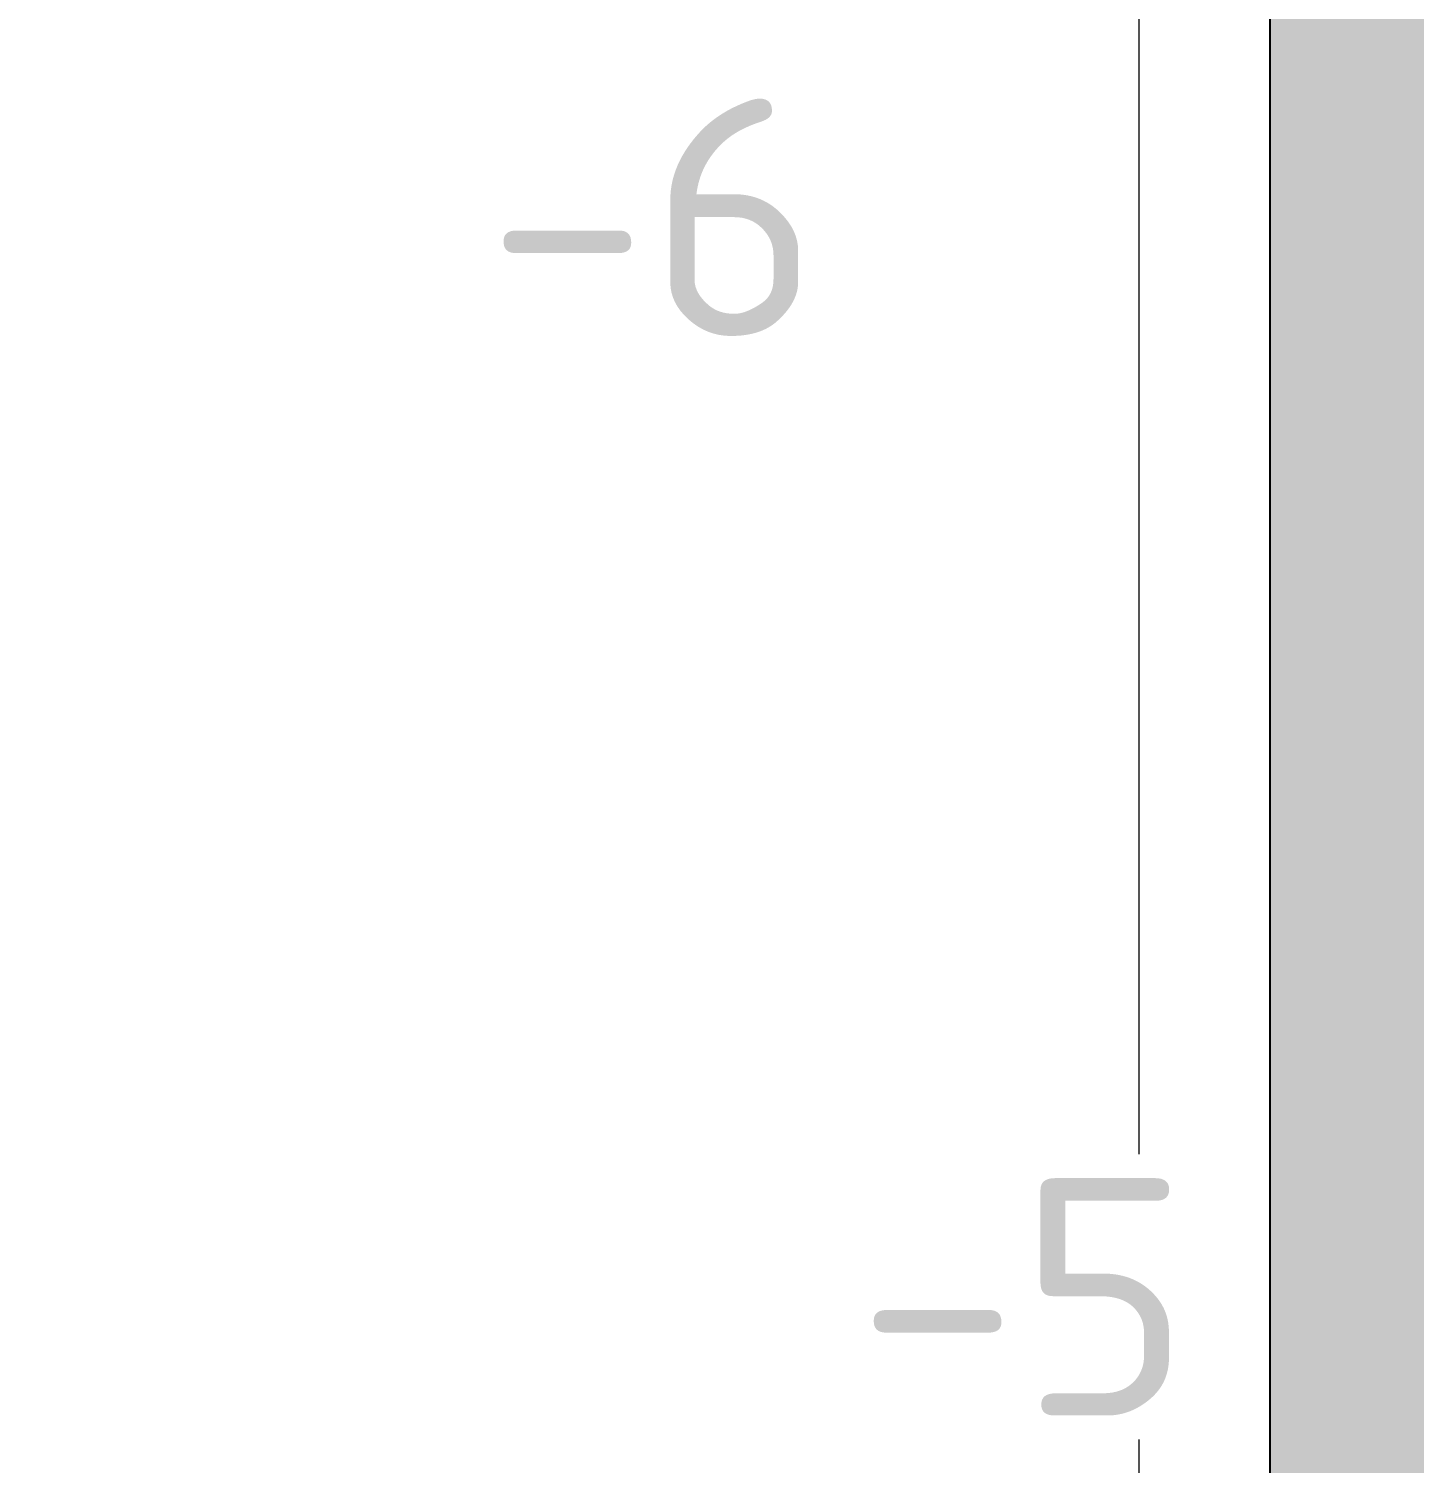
# Model space of a CAD drawing. Header units: metres. Extents: x -2111 to 158, y 19 to 1277.
# Drawn here: x 51.74 to 52.907, y 22.485 to 23.694 of the extents above; entities that cross this region are included whole.
import ezdxf

# ---------------------------------------------------------------- set-up
doc = ezdxf.new("R2010")
doc.units = ezdxf.units.M
doc.linetypes.add('Xref_level ST-8$0$DASHDOT', pattern=[25.4, 12.7, -6.35, 0, -6.35])
doc.layers.add('_5-1_Площадь помещений', color=2, linetype='Continuous', plot=False)
doc.layers.add('высотные отклонения', color=7, linetype='Continuous')
doc.layers.add('Стены', color=7, linetype='Continuous')
doc.layers.add('Оси', color=250, linetype='Xref_level ST-8$0$DASHDOT', lineweight=5)
doc.layers.add('Стены штриховка', color=7, linetype='Continuous', lineweight=9)
doc.styles.add('Норм 2.5', font='isocpeur.ttf', dxfattribs={"height": 2.5})

msp = doc.modelspace()

# ---------------------------------------------------------------- hatches: boundary and pattern name
at = {"layer": 'Стены штриховка'}
h = msp.add_hatch(dxfattribs=at)
h.set_pattern_fill('ASHLER', color=256, scale=0.2, angle=270, pattern_type=2)
h.set_pattern_definition([(315, (-64.61927968391865, 21.65925792223561), (0.07071067811865477, 0.07071067811865474), []), (315, (-64.54857968391843, 21.65925792223561), (0.07071067811865477, 0.07071067811865474), [0.05, -0.05])])
h.paths.add_polyline_path([(67.79063292777573, 24.33146920132685), (65.090632927775, 24.33146920132685), (65.090632927775, 24.03146920132667), (67.79063292777573, 24.0314692013269)])
h.paths.add_polyline_path([(61.77079376619986, 27.46146920132674), (61.62054385153533, 27.46146920132674), (61.62054385153533, 21.20646920132685), (61.77079376619986, 21.20646920132685)])
h.paths.add_polyline_path([(58.56054385153584, 27.46146920132674), (58.41029393687313, 27.46146920132674), (58.41029393687313, 21.20646920132685), (58.56054385153584, 21.20646920132685)])
h.paths.add_polyline_path([(55.62129393687246, 27.46146920132674), (55.47104402220975, 27.46146920132674), (55.47104402220975, 21.20646920132685), (55.62129393687246, 21.20646920132685)])
h.paths.add_polyline_path([(52.9360440222099, 27.45546920132688), (52.78579410754537, 27.45546920132688), (52.78579410754537, 21.20646920132685), (52.9360440222099, 21.20646920132685)])
h.paths.add_polyline_path([(49.75579410754654, 27.45546920132688), (49.60554419288201, 27.45546920132688), (49.60554419288201, 21.20646920132685), (49.75579410754654, 21.20646920132685)])
h.paths.add_polyline_path([(46.52588284243939, 27.46146920132674), (46.37563292777486, 27.46146920132674), (46.37563292777486, 21.2189692013269), (46.52588284243939, 21.2189692013269)])
h.paths.add_polyline_path([(58.47445957459058, 26.70421364192657), (58.4393948595789, 26.70421364192657), (58.4393948595789, 26.99857387814723), (58.47445957459058, 26.99857387814723)], flags=16)

# ---------------------------------------------------------------- linework, layer by layer
at = {"layer": '_5-1_Площадь помещений'}
msp.add_lwpolyline([(52.39079410754493, 27.46146920132674), (49.75579410754654, 27.46146920132674), (49.75579410754654, 21.49050450508162), (52.40483044588291, 21.49050450508116), (52.40483044588291, 21.6395045050815), (52.78579410754537, 21.6395045050815), (52.78579410754537, 27.12046920132684), (52.39079410754493, 27.12046920132684), (52.39079410754493, 27.46146920132674)], dxfattribs=at)
at = {"layer": 'Оси'}
msp.add_line((52.67563292777595, 20.01308643412108), (52.67563292777595, 34.06478251338697), dxfattribs=at)
at = {"layer": 'Стены'}
msp.add_lwpolyline([(52.78579410754537, 27.45546920132688), (52.9360440222099, 27.45546920132688), (52.9360440222099, 21.20646920132685), (52.78579410754537, 21.20646920132685)], close=True, dxfattribs=at)

# ---------------------------------------------------------------- next in the draw order: texts
at = {"layer": 'высотные отклонения', "char_height": 0.2, "width": 0.2, "attachment_point": 5, "style": 'Норм 2.5', "bg_fill": 3, "box_fill_scale": 1.1, "bg_fill_color": 256, "bg_fill_true_color": 13158600, "bg_fill_transparency": 0}
for s, insert in [('-6', (52.26624677067878, 23.53473058954552, 24.5441)), ('-5', (52.57849030512934, 22.62508296810423, 24.5451))]:
    msp.add_mtext(s, dxfattribs=dict(at, insert=insert))

doc.saveas('drawing.dxf')
